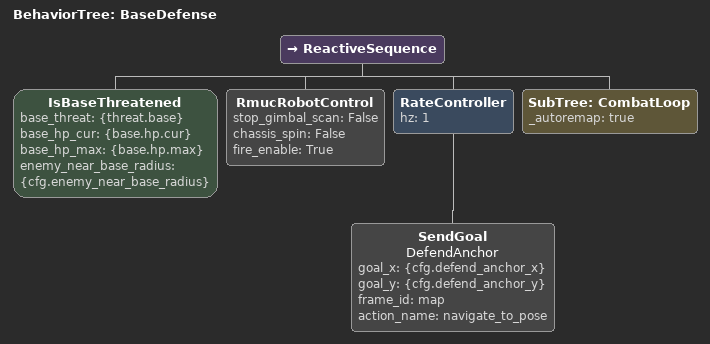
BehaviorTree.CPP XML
<?xml version="1.0" encoding="UTF-8"?>
<root BTCPP_format="4">

    <BehaviorTree ID="BaseDefense">
        <ReactiveSequence>
            <!-- 判断基地是否受到威胁：base_threat 为 true 或基地当前血量低于最大血量的 50%，否则整棵树不执行 -->
            <IsBaseThreatened base_threat="{threat.base}"
                              base_hp_cur="{base.hp.cur}"
                              base_hp_max="{base.hp.max}"
                              enemy_near_base_radius="{cfg.enemy_near_base_radius}"/>
            <!-- 开启云台跟踪和开火，关闭底盘旋转，进入防御战斗状态 -->
            <RmucRobotControl stop_gimbal_scan="False"
                              chassis_spin="False"
                              fire_enable="True"/>
            <!-- 以 1Hz 的频率导航到防御锚点，在基地附近就位 -->
            <RateController hz="1">
                <SendGoal name="DefendAnchor"
                          goal_x="{cfg.defend_anchor_x}"
                          goal_y="{cfg.defend_anchor_y}"
                          frame_id="map"
                          action_name="navigate_to_pose"/>
            </RateController>

            <!-- 就位后进入战斗循环：选择最优目标、瞄准、判断射击窗口、连发射击，持续运行 -->
            <SubTree ID="CombatLoop" _autoremap="true"/>
        </ReactiveSequence>
    </BehaviorTree>

</root>
